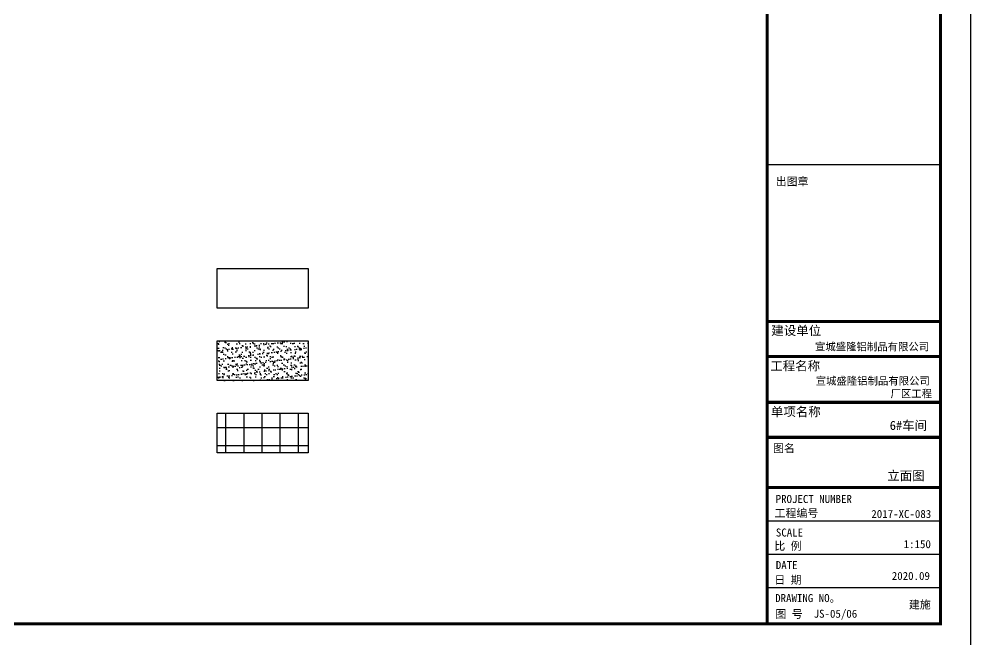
# Model space of a CAD drawing. Extents: x 1036631 to 1215829, y 514619 to 909419.
# Drawn here: x 1165795 to 1215829, y 582579 to 615207 of the extents above; entities that cross this region are included whole.
import ezdxf

# ---------------------------------------------------------------- set-up
doc = ezdxf.new("R2010")
doc.units = 0
doc.header["$LTSCALE"] = 1000
doc.header["$MEASUREMENT"] = 0
for name, color, linetype in [('PUB_TEXT', 7, 'Continuous'), ('PUB_TITLE', 4, 'Continuous'), ('图框', 7, 'Continuous'), ('外框线', 255, 'Continuous'), ('粉刷', 8, 'Continuous')]:
    doc.layers.add(name, color=color, linetype=linetype)
doc.styles.add('宋体', font='')
doc.styles.add('黑体', font='simhei.ttf')
doc.styles.get('宋体').set_extended_font_data('NSimSun')

msp = doc.modelspace()

# ---------------------------------------------------------------- hatches: boundary and pattern name
h = msp.add_hatch()
h.set_pattern_fill('NET', color=252, scale=300, style=0)
h.set_pattern_definition([(0, (-151115.8, 4145.2), (0, 952.5), []), (90, (-151115.8, 4145.2), (-952.5, 6e-14), [])])
h.paths.add_polyline_path([(1176200, 594495), (1180992, 594495), (1180992, 592405), (1176200, 592405)])
at = {"layer": '粉刷'}
h = msp.add_hatch(dxfattribs=at)
h.set_pattern_fill('粉刷', color=256, scale=90, style=0)
h.set_pattern_definition([(37.5, (-1087910.66, -383059.75), (-11.338804, 346.82828), [0, -273.6, 0, -306, 0, -292.5]), (7.5, (-1087910.66, -383059.75), (318.55981, 507.98629), [0, -147.6, 0, -246.6, 0, -94.5]), (327.5, (-1088132.06, -383059.75), (560.545535, 1.01863), [0, -90, 0, -324, 0, -423]), (317.5, (-1088132.06, -383059.75), (541.10279, 157.9816), [0, -45, 0, -212.4, 0, -243])])
h.paths.add_polyline_path([(1176200, 598301), (1180992, 598301), (1180992, 596210), (1176200, 596210)])

# ---------------------------------------------------------------- linework, layer by layer
for p, q in [((1205109, 599313), (1214067, 599313)), ((1205109, 597473), (1214070, 597473)), ((1205109, 595066), (1214102, 595066)), ((1205109, 593226), (1214102, 593226))]:
    msp.add_line(p, q)
at = {"layer": 'PUB_TEXT'}
msp.add_line((1205109, 591913), (1205109, 601524), dxfattribs=at)
at = {"layer": 'PUB_TITLE'}
msp.add_lwpolyline([(1096949, 581819), (1215829, 581819), (1215829, 649019), (1096949, 649019)], close=True, dxfattribs=at)
at = {"layer": 'PUB_TITLE', "const_width": 160}
msp.add_lwpolyline([(1100949, 583419), (1214229, 583419), (1214229, 647419), (1100949, 647419)], close=True, dxfattribs=at)
at = {"layer": '图框', "color": 4}
msp.add_line((1205109, 647419), (1205109, 583419), dxfattribs=at)
at = {"layer": '图框', "color": 0}
for p, q in [((1205109, 599313), (1214194, 599313)), ((1205109, 590586), (1214229, 590586))]:
    msp.add_line(p, q, dxfattribs=at)
at = {"layer": '图框', "color": 4}
for points, const_width in [([(1205109, 647419), (1205109, 583419)], 158), ([(1205109, 599313), (1214194, 599313)], 159), ([(1205109, 597473), (1214197, 597473)], 159), ([(1205109, 595066), (1214229, 595066)], 159), ([(1205109, 593226), (1214229, 593226)], 159), ([(1205109, 590586), (1214229, 590586)], 159), ([(1205109, 588828), (1214229, 588828)], 64.5), ([(1205109, 587073), (1214229, 587073)], 64.5), ([(1205109, 585331), (1214229, 585331)], 64.5)]:
    msp.add_lwpolyline(points, dxfattribs=dict(at, const_width=const_width))
at = {"layer": '图框', "color": 4, "const_width": 158}
msp.add_lwpolyline([(1205109, 647419), (1214229, 647419), (1214229, 583419), (1205109, 583419)], close=True, dxfattribs=at)
at = {"layer": '图框', "color": 0}
for points, const_width in [([(1205109, 607551), (1214229, 607551)], 80), ([(1205109, 599313), (1214194, 599313)], 64.5), ([(1205109, 590586), (1214229, 590586)], 64.5)]:
    msp.add_lwpolyline(points, dxfattribs=dict(at, const_width=const_width))
at = {"layer": '外框线'}
for points in [[(1176200, 602106), (1180992, 602106), (1180992, 600016), (1176200, 600016)], [(1176200, 598301), (1180992, 598301), (1180992, 596210), (1176200, 596210)], [(1176200, 594495), (1180992, 594495), (1180992, 592405), (1176200, 592405)]]:
    msp.add_lwpolyline(points, close=True, dxfattribs=at)

# ---------------------------------------------------------------- texts
at = {"layer": 'PUB_TEXT'}
for s, height, style, p in [('宣城盛隆铝制品有限公司', 400, '黑体', (1207630, 597790)), ('宣城盛隆铝制品有限公司', 400, '黑体', (1207667, 595991)), ('厂区工程', 400, '黑体', (1211601, 595319)), ('6#车间', 480, '黑体', (1211560, 593613)), ('立面图', 480, '宋体', (1211431, 590975, 0)), ('2017-XC-083', 420.71, '黑体', (1210592, 588989)), ('1:150', 420.7, '黑体', (1212292, 587403)), ('2020.09', 420.7, '黑体', (1211668, 585732)), ('建施', 420.7, '黑体', (1212567, 584227)), ('JS-05/06', 420.7, '黑体', (1207561, 583746))]:
    msp.add_text(s, height=height, dxfattribs=dict(at, style=style)).set_placement(p)
at = {"layer": '图框', "color": 4, "style": '黑体'}
for s, height, p in [('出图章', 420.7, (1205567, 606462)), ('建设单位', 480, (1205335, 598599)), ('工程名称', 480, (1205282, 596740)), ('单项名称', 480, (1205314, 594333)), ('图名', 420.7, (1205424, 592442)), ('工程编号', 420.7, (1205507, 589031)), ('SCALE', 420.7, (1205574, 588014)), ('比 例', 420.7, (1205493, 587306)), ('DATE', 420.7, (1205572, 586305)), ('日 期', 420.7, (1205493, 585525)), ('DRAWING NO。', 420.71, (1205538, 584569)), ('图 号', 420.7, (1205552, 583729))]:
    msp.add_text(s, height=height, dxfattribs=at).set_placement(p)
at = {"layer": '图框', "color": 0, "style": '黑体'}
msp.add_text('PROJECT NUMBER', height=420.71, dxfattribs=at).set_placement((1205564, 589775))

doc.saveas('drawing.dxf')
